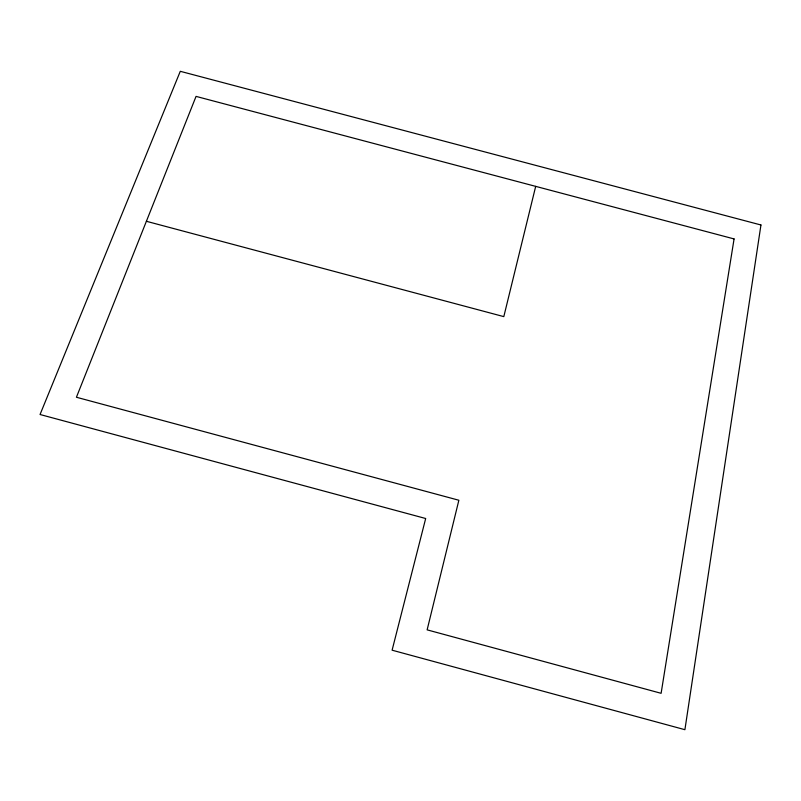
<?xml version="1.0" encoding="UTF-8"?>
<svg xmlns="http://www.w3.org/2000/svg" width="801" height="801" viewBox="0 0 801 801"><rect width="100%" height="100%" fill="white"/><g stroke="black" fill="none" stroke-linecap="round" stroke-linejoin="round"><path stroke-width="1.2" d="M535.689 186.373L503.809 316.625L146.393 221.286M760.95 224.981L684.905 729.691L392.1 650.192L425.681 518.507L40.05 414.507L180.285 71.309L760.95 224.981M734.076 238.928L661.115 693.306L427.133 629.856L458.863 500.245L76.425 397.246L196.055 96.39L734.076 238.928"/></g></svg>
